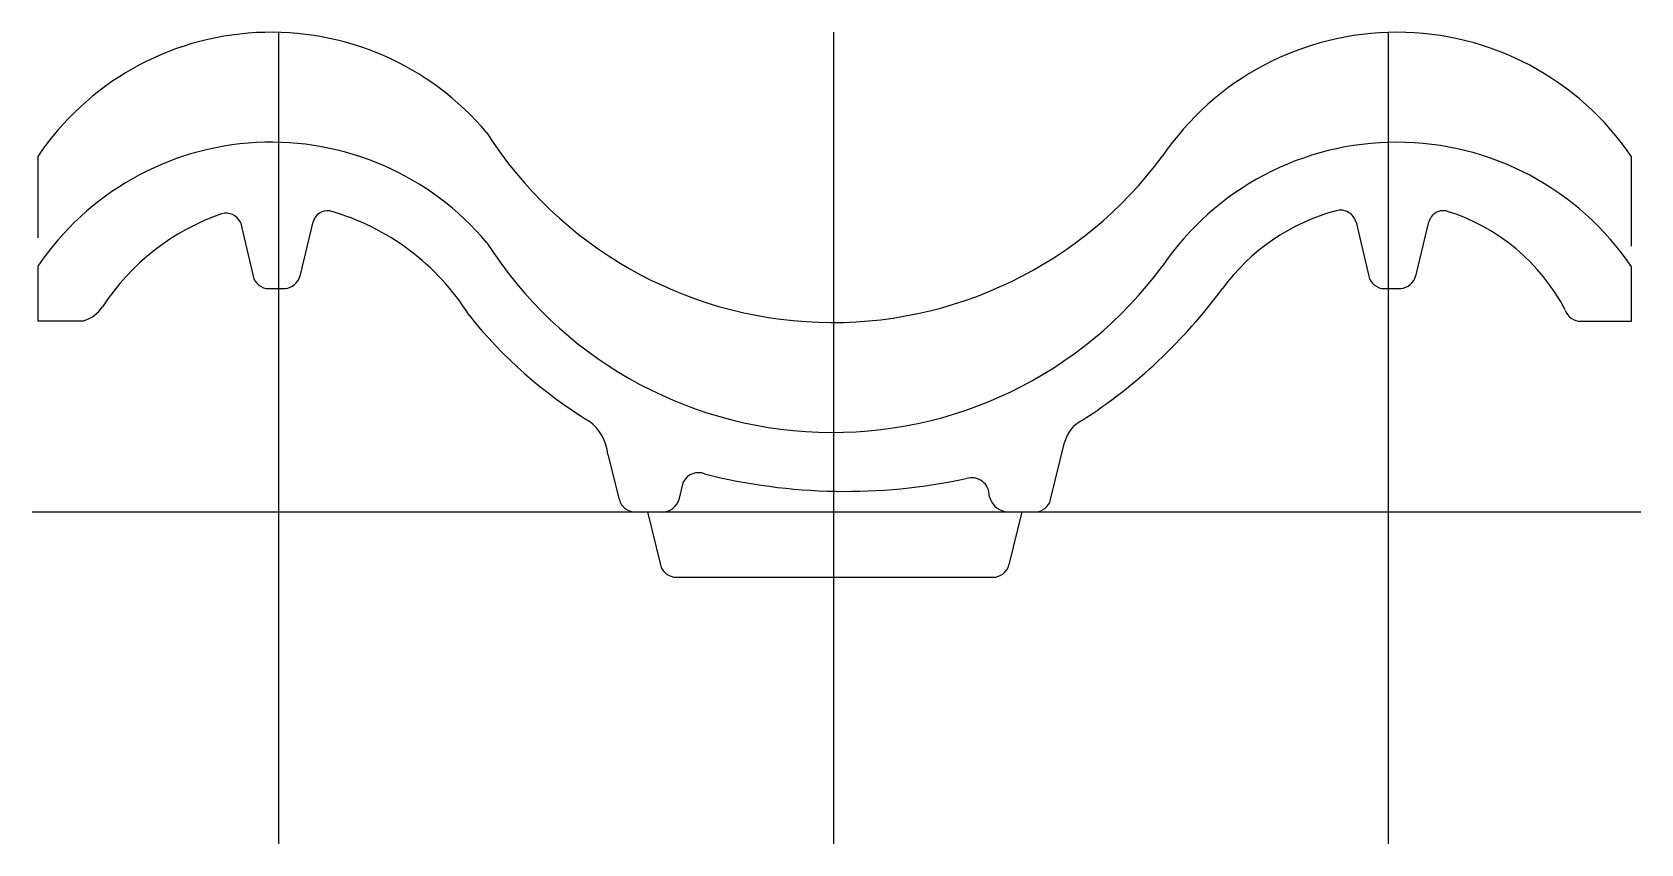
# Model space of a CAD drawing. Extents: x -147 to 148, y -61 to 88.
import ezdxf

# ---------------------------------------------------------------- set-up
doc = ezdxf.new("R2010")
doc.units = 0
doc.layers.get('0').update_dxf_attribs({"linetype": 'CONTINUOUS'})

msp = doc.modelspace()

# ---------------------------------------------------------------- linework, layer by layer
at = {"linetype": 'CONTINUOUS'}
for p, q in [((-102, -61.01), (-102, 88.21)), ((0, -61.01), (0, 88.21)), ((102, -61.01), (102, 88.21)), ((-146.35, 65.37), (-146.35, 50.37)), ((146.65, 48.89), (146.65, 65.31)), ((-109.09, 53.26), (-106.76, 43.36)), ((-98.13, 43.36), (-95.69, 53.32)), ((96.02, 53.26), (98.34, 43.36)), ((106.97, 43.36), (109.41, 53.34)), ((-146.35, 45.16), (-146.35, 35.16)), ((146.65, 35.07), (146.65, 45.09)), ((-103.82, 41.07), (-100.87, 41.07)), ((101.28, 41.07), (104.23, 41.07)), ((-146.35, 35.16), (-137.95, 35.16)), ((137.35, 35.07), (146.65, 35.07)), ((39.86, 2.3), (42.4, 12.8)), ((-41.53, 10.57), (-39.43, 2.3)), ((-28.36, 2.55), (-27.61, 5.63)), ((-147.37, 0), (148.36, 0)), ((-36.36, 0), (-31.95, 0)), ((-34.23, 0), (-31.89, -9.7)), ((34.54, 0), (32.2, -9.7)), ((32.56, 0), (36.95, 0)), ((-28.97, -12), (29.28, -12))]:
    msp.add_line(p, q, dxfattribs=at)
for centre, radius, start, end in [((-103.43, 36.42), 51.77, 40.0085, 145.9952), ((103.5, 36.08), 52.12, 34.1128, 145.8207), ((-0.21, 110.21), 75.38, 212.5044, 323.4917), ((-103.43, 16.21), 51.77, 40.0085, 145.9952), ((103.49, 15.86), 52.12, 34.1062, 145.8141), ((-98.5, 14.25), 42.93, 109.1203, 146.8721), ((-111.77, 51.92), 3, 26.6284, 105.2324), ((-93.08, 52.68), 2.69, 81.0899, 166.2903), ((-104.54, 12.79), 44.18, 31.9397, 74.3993), ((102.43, 18.19), 38.53, 105.195, 143.5657), ((93.12, 52.48), 3, 15.1299, 105.3469), ((112.02, 52.7), 2.69, 72.299, 166.1783), ((101.76, 20.11), 36.86, 27.5075, 72.5017), ((-0.21, 90), 75.38, 212.5044, 323.4917), ((-103.82, 44.1), 3.03, 194.136, 270.0331), ((-101.23, 44.28), 3.23, 276.3299, 343.4456), ((101.28, 44.1), 3.03, 194.136, 270.0331), ((103.87, 44.28), 3.23, 276.3299, 343.4456), ((-8.12, 99.8), 98.88, 302.915, 323.5638), ((-139.55, 41.03), 6.08, 285.2139, 326.9381), ((-0.81, 89.04), 84.76, 218.6005, 238.5917), ((137.35, 38.14), 3.07, 199.2075, 270.0167), ((-50.12, 9.77), 8.63, 5.3206, 53.4215), ((48.34, 11.37), 6.07, 116.7425, 166.4638), ((-24.89, 4.1), 3.12, 68.9296, 150.6047), ((2.15, 109.77), 105.98, 255.8427, 282.0853), ((25.35, 3.07), 3.23, 357.4623, 108.2808), ((-36.51, 3), 3, 193.4178, 272.9021), ((-31.62, 3.33), 3.35, 264.2971, 346.4758), ((32.25, 3.75), 3.76, 192.553, 274.7274), ((36.94, 3), 3, 270.1374, 346.5068), ((-28.97, -9), 3, 193.4934, 270.0537), ((29.28, -9), 3, 269.9463, 346.5066)]:
    msp.add_arc(centre, radius, start, end, dxfattribs=at)

doc.saveas('drawing.dxf')
